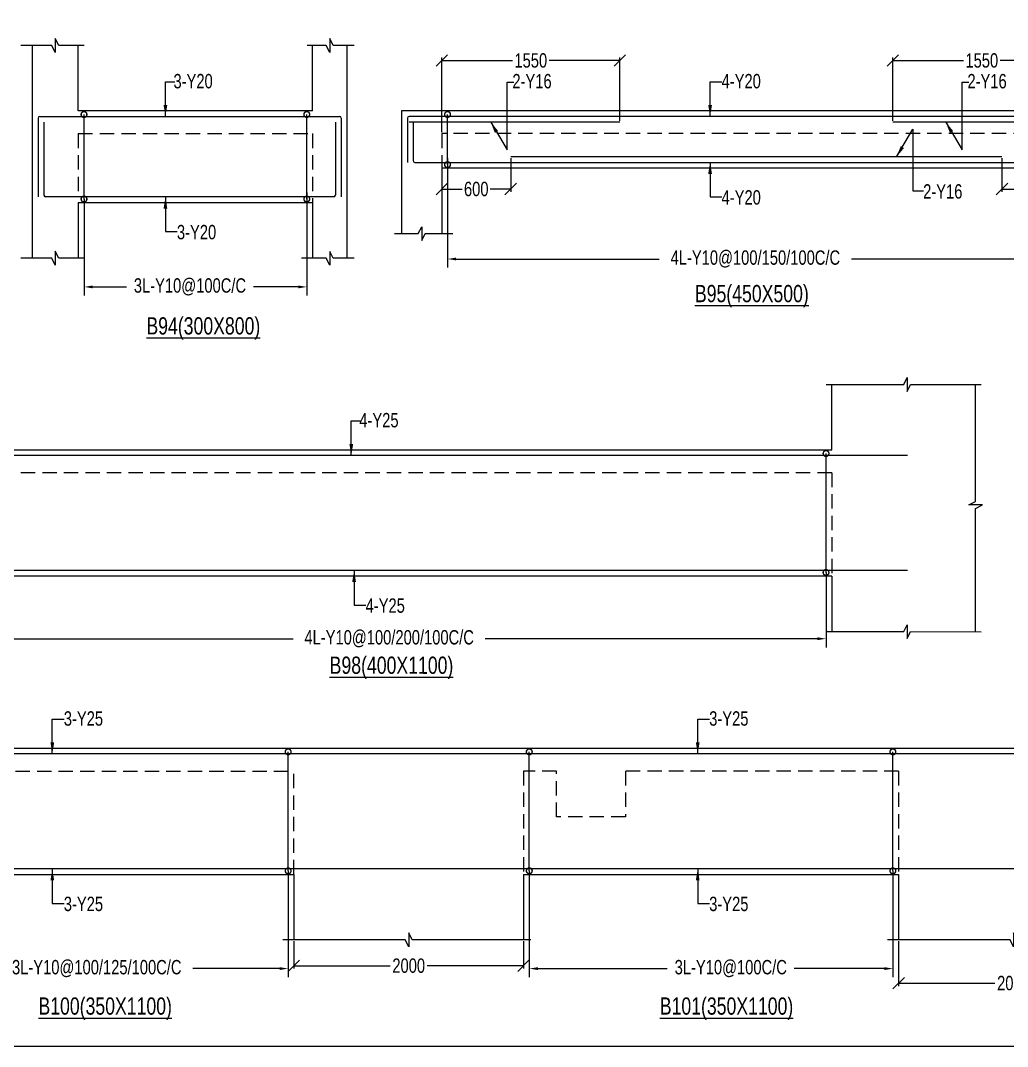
# Model space of a CAD drawing. Header units: millimetres. Extents: x 0 to 31744305, y -21599035 to 0.
# Drawn here: x 31653808 to 31662404, y -21188464 to -21179529 of the extents above; entities that cross this region are included whole.
import ezdxf

# ---------------------------------------------------------------- set-up
doc = ezdxf.new("R2010")
doc.units = ezdxf.units.MM
doc.header["$LTSCALE"] = 1000
doc.header["$MEASUREMENT"] = 0
doc.header["$PDMODE"] = 3
for name, pattern in [('CONTINOUS', [0]), ('CONTINU', [0]), ('HIDDEN', [0.375, 0.25, -0.125])]:
    doc.linetypes.add(name, pattern=pattern)
for name, color, linetype in [('-S-ARROW', 253, 'Continuous'), ('-S-MISC', 8, 'Continuous'), ('-S-STIRUP', 11, 'Continuous'), ('-STR-BEAM', 7, 'CONTINU'), ('-STR-COLUMN', 5, 'HIDDEN'), ('-STR-REINF', 3, 'Continuous'), ('-STR-RF-DIM', 8, 'CONTINOUS'), ('-STR-TEXT', 6, 'Continuous'), ('S-DIM', 7, 'Continuous'), ('SEC TEXT', 9, 'Continuous'), ('SLAB LINE', 254, 'HIDDEN')]:
    doc.layers.add(name, color=color, linetype=linetype)
doc.styles.add('BEAM-LS', font='romans.shx', dxfattribs={"width": 0.8})
doc.styles.add('SOBHA', font='swisscl.ttf')
doc.styles.add('sobha.sed', font='swisscl.ttf')
doc.dimstyles.new('S-50', dxfattribs={"dimscale": 50, "dimtxt": 2.5, "dimasz": 2, "dimexe": 0.5, "dimexo": 0.25, "dimgap": 0.25, "dimtad": 0, "dimdec": 0, "dimrnd": 0.0005, "dimzin": 0, "dimdsep": 46, "dimtxsty": 'sobha.sed', "dimblk": 'OBLIQUE', "dimcen": 0.09, "dimclrd": 8, "dimclre": 8, "dimclrt": 6, "dimadec": 0, "dimazin": 0, "dimtfac": 1, "dimtdec": 0, "dimtofl": 0, "dimtmove": 2, "dimatfit": 3, "dimfxl": 0.18, "dimtolj": 1, "dimtzin": 0, "dimlwd": -1, "dimlwe": -1, "dimarcsym": 0})
doc.dimstyles.new('S-DIM50', dxfattribs={"dimscale": 50, "dimtxt": 2.5, "dimasz": 1.5, "dimexe": 1.5, "dimexo": 1, "dimgap": 0.5, "dimtad": 0, "dimdec": 0, "dimzin": 0, "dimdsep": 46, "dimtxsty": 'SOBHA', "dimcen": 0.09, "dimclrd": 256, "dimclre": 256, "dimclrt": 6, "dimadec": 5, "dimazin": 0, "dimtfac": 1, "dimtdec": 0, "dimtofl": 0, "dimtmove": 0, "dimatfit": 3, "dimfxl": 0.18, "dimtolj": 1, "dimtzin": 0, "dimlwd": -1, "dimlwe": -1, "dimarcsym": 0})
doc.dimstyles.new('STIRUP', dxfattribs={"dimscale": 50, "dimtxt": 2.5, "dimasz": 2.2, "dimexe": 0, "dimexo": 0, "dimgap": 0.5, "dimtad": 0, "dimdec": 0, "dimzin": 0, "dimdsep": 46, "dimtxsty": 'BEAM-LS', "dimblk": 'DOTSMALL', "dimcen": 0.09, "dimclrd": 256, "dimclre": 256, "dimclrt": 256, "dimadec": 5, "dimazin": 0, "dimtfac": 1, "dimtdec": 0, "dimtofl": 0, "dimtmove": 0, "dimatfit": 3, "dimldrblk": 'DOTSMALL', "dimfxl": 0, "dimfxlon": 1, "dimtolj": 1, "dimtzin": 0, "dimlwd": -1, "dimlwe": -1, "dimarcsym": 0})

# ---------------------------------------------------------------- blocks, each defined once
blk = doc.blocks.new('*D153')
at = {"layer": '-STR-RF-DIM', "transparency": 16777216}
for p, q in [((31654361.2, -21181083.8), (31654361.2, -21181923.8)), ((31656301.5, -21181026.9), (31656301.5, -21181923.8)), ((31654436.2, -21181848.8), (31654730.6, -21181848.8)), ((31656226.5, -21181848.8), (31655837.2, -21181848.8))]:
    blk.add_line(p, q, dxfattribs=at)
for points in [[(31654436.2, -21181836.3), (31654436.2, -21181861.3), (31654361.2, -21181848.8)], [(31656226.5, -21181836.3), (31656226.5, -21181861.3), (31656301.5, -21181848.8)]]:
    blk.add_solid(points, dxfattribs=at)
at = {"layer": 'Defpoints', "color": 0, "transparency": 16777216}
for p in [(31654361.2, -21181083.8, 178586.6), (31656301.5, -21181026.9, 178586.6), (31654361.2, -21181848.8)]:
    blk.add_point(p, dxfattribs=at)
at = {"layer": '-STR-RF-DIM', "color": 6, "transparency": 16777216, "insert": (31655283.9, -21181848.8), "char_height": 125, "attachment_point": 5, "style": 'SOBHA'}
blk.add_mtext('\\A1;3L-Y10@100C/C', dxfattribs=at)
blk = doc.blocks.new('_DotSmall')
at = {"color": 0, "linetype": 'ByBlock', "const_width": 0.5}
blk.add_lwpolyline([(-0.0625, 0, 1), (0.0625, 0, 1)], format="xyb", close=True, dxfattribs=at)
blk = doc.blocks.new('*D154')
at = {"layer": '-S-STIRUP', "ltscale": 100, "transparency": 16777216}
blk.add_line((31656301.5, -21181083.8), (31656301.5, -21180347.1), dxfattribs=at)
at = {"layer": 'Defpoints', "color": 0, "linetype": 'CONTINU', "ltscale": 100, "transparency": 16777216}
for p in [(31656301.5, -21180347.1), (31656301.5, -21180347.1), (31656301.5, -21181083.8)]:
    blk.add_point(p, dxfattribs=at)
at = {"layer": '-S-STIRUP', "linetype": 'CONTINU', "ltscale": 100, "transparency": 16777216, "xscale": 100, "yscale": 100, "zscale": 100}
for p, rotation in [((31656301.5, -21180347.1), 90), ((31656301.5, -21181083.8), 270)]:
    blk.add_blockref('_DotSmall', p, dxfattribs=dict(at, rotation=rotation))
blk = doc.blocks.new('_OBLIQUE')
at = {"color": 0, "linetype": 'ByBlock'}
blk.add_line((-0.5, -0.5), (0.5, 0.5), dxfattribs=at)
blk = doc.blocks.new('*D155')
at = {"layer": '-S-STIRUP', "ltscale": 100, "transparency": 16777216}
blk.add_line((31654361.2, -21181083.8), (31654361.2, -21180347.1), dxfattribs=at)
at = {"layer": 'Defpoints', "color": 0, "linetype": 'CONTINU', "ltscale": 100, "transparency": 16777216}
for p in [(31654361.2, -21180347.1), (31654361.2, -21180347.1), (31654361.2, -21181083.8)]:
    blk.add_point(p, dxfattribs=at)
at = {"layer": '-S-STIRUP', "linetype": 'CONTINU', "ltscale": 100, "transparency": 16777216, "xscale": 100, "yscale": 100, "zscale": 100}
for p, rotation in [((31654361.2, -21180347.1), 90), ((31654361.2, -21181083.8), 270)]:
    blk.add_blockref('_DotSmall', p, dxfattribs=dict(at, rotation=rotation))
blk = doc.blocks.new('*D156')
at = {"layer": '-STR-RF-DIM', "transparency": 16777216}
for p, q in [((31657527.2, -21180726.9), (31657527.2, -21181680.7)), ((31662905.5, -21180783.8), (31662905.5, -21181680.7)), ((31657602.2, -21181605.7), (31659371.6, -21181605.7)), ((31662830.5, -21181605.7), (31661045.2, -21181605.7))]:
    blk.add_line(p, q, dxfattribs=at)
for points in [[(31657602.2, -21181593.2), (31657602.2, -21181618.2), (31657527.2, -21181605.7)], [(31662830.5, -21181593.2), (31662830.5, -21181618.2), (31662905.5, -21181605.7)]]:
    blk.add_solid(points, dxfattribs=at)
at = {"layer": 'Defpoints', "color": 0, "transparency": 16777216}
for p in [(31657527.2, -21180726.9, 178586.6), (31662905.5, -21180783.8, 178586.6), (31662905.5, -21181605.7)]:
    blk.add_point(p, dxfattribs=at)
at = {"layer": '-STR-RF-DIM', "color": 6, "transparency": 16777216, "insert": (31660208.4, -21181605.7), "char_height": 125, "attachment_point": 5, "style": 'SOBHA'}
blk.add_mtext('\\A1;4L-Y10@100/150/100C/C', dxfattribs=at)
blk = doc.blocks.new('*D157')
at = {"layer": '-S-STIRUP', "ltscale": 100, "transparency": 16777216}
blk.add_line((31657527.2, -21180783.8), (31657527.2, -21180347.1), dxfattribs=at)
at = {"layer": 'Defpoints', "color": 0, "linetype": 'CONTINU', "ltscale": 100, "transparency": 16777216}
for p in [(31657527.2, -21180347.1), (31657527.2, -21180347.1), (31657527.2, -21180783.8)]:
    blk.add_point(p, dxfattribs=at)
at = {"layer": '-S-STIRUP', "linetype": 'CONTINU', "ltscale": 100, "transparency": 16777216, "xscale": 100, "yscale": 100, "zscale": 100}
for p, rotation in [((31657527.2, -21180347.1), 90), ((31657527.2, -21180783.8), 270)]:
    blk.add_blockref('_DotSmall', p, dxfattribs=dict(at, rotation=rotation))
blk = doc.blocks.new('*D165')
at = {"layer": '-S-STIRUP', "ltscale": 100, "transparency": 16777216}
blk.add_line((31660823.9, -21184336.2), (31660823.9, -21183299.5), dxfattribs=at)
at = {"layer": 'Defpoints', "color": 0, "linetype": 'CONTINU', "ltscale": 100, "transparency": 16777216}
for p in [(31660823.9, -21183299.5), (31660823.9, -21183299.5), (31660823.9, -21184336.2, 0)]:
    blk.add_point(p, dxfattribs=at)
at = {"layer": '-S-STIRUP', "linetype": 'CONTINU', "ltscale": 100, "transparency": 16777216, "xscale": 100, "yscale": 100, "zscale": 100}
for p, rotation in [((31660823.9, -21183299.5), 90), ((31660823.9, -21184336.2), 270)]:
    blk.add_blockref('_DotSmall', p, dxfattribs=dict(at, rotation=rotation))
blk = doc.blocks.new('*D167')
at = {"layer": '-STR-RF-DIM', "transparency": 16777216}
for p, q in [((31653323.9, -21184336.2), (31653323.9, -21184987.8)), ((31660823.9, -21184336.2), (31660823.9, -21184987.8)), ((31653398.9, -21184912.8), (31656182.1, -21184912.8)), ((31660748.9, -21184912.8), (31657855.8, -21184912.8))]:
    blk.add_line(p, q, dxfattribs=at)
for points in [[(31653398.9, -21184900.3), (31653398.9, -21184925.3), (31653323.9, -21184912.8)], [(31660748.9, -21184900.3), (31660748.9, -21184925.3), (31660823.9, -21184912.8)]]:
    blk.add_solid(points, dxfattribs=at)
at = {"layer": 'Defpoints', "color": 0, "transparency": 16777216}
for p in [(31653323.9, -21184336.2, 178586.6), (31660823.9, -21184336.2, 178586.6), (31653323.9, -21184912.8)]:
    blk.add_point(p, dxfattribs=at)
at = {"layer": '-STR-RF-DIM', "color": 6, "transparency": 16777216, "insert": (31657018.9, -21184912.8), "char_height": 125, "attachment_point": 5, "style": 'SOBHA'}
blk.add_mtext('\\A1;4L-Y10@100/200/100C/C', dxfattribs=at)
blk = doc.blocks.new('*D178')
at = {"layer": '-STR-RF-DIM', "transparency": 16777216}
for p, q in [((31652315.1, -21186934.4), (31652315.1, -21187860.6)), ((31656139.2, -21186934.4), (31656139.2, -21187860.6)), ((31652390.1, -21187785.6), (31653636.2, -21187785.6)), ((31656064.2, -21187785.6), (31655308.3, -21187785.6))]:
    blk.add_line(p, q, dxfattribs=at)
for points in [[(31652390.1, -21187773.1), (31652390.1, -21187798.1), (31652315.1, -21187785.6)], [(31656064.2, -21187773.1), (31656064.2, -21187798.1), (31656139.2, -21187785.6)]]:
    blk.add_solid(points, dxfattribs=at)
at = {"layer": 'Defpoints', "color": 0, "transparency": 16777216}
for p in [(31652315.1, -21186934.4, 0), (31656139.2, -21186934.4, 0), (31652315.1, -21187785.6)]:
    blk.add_point(p, dxfattribs=at)
at = {"layer": '-STR-RF-DIM', "color": 6, "transparency": 16777216, "insert": (31654472.3, -21187785.6), "char_height": 125, "attachment_point": 5, "style": 'SOBHA'}
blk.add_mtext('\\A1;3L-Y10@100/125/100C/C', dxfattribs=at)
blk = doc.blocks.new('*D179')
at = {"layer": '-STR-RF-DIM', "transparency": 16777216}
for p, q in [((31658239.2, -21186934.4), (31658239.2, -21187860.6)), ((31661406, -21186934.4), (31661406, -21187860.6)), ((31658314.2, -21187785.6), (31659440.9, -21187785.6)), ((31661331, -21187785.6), (31660547.5, -21187785.6))]:
    blk.add_line(p, q, dxfattribs=at)
for points in [[(31658314.2, -21187773.1), (31658314.2, -21187798.1), (31658239.2, -21187785.6)], [(31661331, -21187773.1), (31661331, -21187798.1), (31661406, -21187785.6)]]:
    blk.add_solid(points, dxfattribs=at)
at = {"layer": 'Defpoints', "color": 0, "transparency": 16777216}
for p in [(31658239.2, -21186934.4, 0), (31661406, -21186934.4, 0), (31661406, -21187785.6)]:
    blk.add_point(p, dxfattribs=at)
at = {"layer": '-STR-RF-DIM', "color": 6, "transparency": 16777216, "insert": (31659994.2, -21187785.6), "char_height": 125, "attachment_point": 5, "style": 'SOBHA'}
blk.add_mtext('\\A1;3L-Y10@100C/C', dxfattribs=at)
blk = doc.blocks.new('*D173')
at = {"layer": '-S-STIRUP', "ltscale": 100, "transparency": 16777216}
blk.add_line((31656139.2, -21186934.4), (31656139.2, -21185897.7), dxfattribs=at)
at = {"layer": 'Defpoints', "color": 0, "linetype": 'CONTINU', "ltscale": 100, "transparency": 16777216}
for p in [(31656139.2, -21185897.7), (31656139.2, -21185897.7), (31656139.2, -21186934.4)]:
    blk.add_point(p, dxfattribs=at)
at = {"layer": '-S-STIRUP', "linetype": 'CONTINU', "ltscale": 100, "transparency": 16777216, "xscale": 100, "yscale": 100, "zscale": 100}
for p, rotation in [((31656139.2, -21185897.7), 90), ((31656139.2, -21186934.4), 270)]:
    blk.add_blockref('_DotSmall', p, dxfattribs=dict(at, rotation=rotation))
blk = doc.blocks.new('*D174')
at = {"layer": '-S-STIRUP', "ltscale": 100, "transparency": 16777216}
blk.add_line((31658239.2, -21186934.4), (31658239.2, -21185897.7), dxfattribs=at)
at = {"layer": 'Defpoints', "color": 0, "linetype": 'CONTINU', "ltscale": 100, "transparency": 16777216}
for p in [(31658239.2, -21185897.7), (31658239.2, -21185897.7), (31658239.2, -21186934.4)]:
    blk.add_point(p, dxfattribs=at)
at = {"layer": '-S-STIRUP', "linetype": 'CONTINU', "ltscale": 100, "transparency": 16777216, "xscale": 100, "yscale": 100, "zscale": 100}
for p, rotation in [((31658239.2, -21185897.7), 90), ((31658239.2, -21186934.4), 270)]:
    blk.add_blockref('_DotSmall', p, dxfattribs=dict(at, rotation=rotation))
blk = doc.blocks.new('*D175')
at = {"layer": '-S-STIRUP', "ltscale": 100, "transparency": 16777216}
blk.add_line((31661406, -21186934.4), (31661406, -21185897.7), dxfattribs=at)
at = {"layer": 'Defpoints', "color": 0, "linetype": 'CONTINU', "ltscale": 100, "transparency": 16777216}
for p in [(31661406, -21185897.7), (31661406, -21185897.7), (31661406, -21186934.4)]:
    blk.add_point(p, dxfattribs=at)
at = {"layer": '-S-STIRUP', "linetype": 'CONTINU', "ltscale": 100, "transparency": 16777216, "xscale": 100, "yscale": 100, "zscale": 100}
for p, rotation in [((31661406, -21185897.7), 90), ((31661406, -21186934.4), 270)]:
    blk.add_blockref('_DotSmall', p, dxfattribs=dict(at, rotation=rotation))
blk = doc.blocks.new('*D428')
at = {"color": 8, "transparency": 16777216}
for p, q in [((31661405.4, -21180401.6), (31661405.4, -21179852.1)), ((31661405.4, -21179877.1), (31662021, -21179877.1)), ((31662955.4, -21179877.1), (31662339.8, -21179877.1)), ((31662955.4, -21180301.6), (31662955.4, -21179852.1))]:
    blk.add_line(p, q, dxfattribs=at)
at = {"layer": 'Defpoints', "color": 0, "transparency": 16777216}
for p in [(31662955.4, -21179877.1), (31662955.4, -21180314.1, 0), (31661405.4, -21180414.1, 0)]:
    blk.add_point(p, dxfattribs=at)
at = {"color": 8, "transparency": 16777216, "xscale": 100, "yscale": 100, "zscale": 100, "rotation": 180}
blk.add_blockref('_OBLIQUE', (31661405.4, -21179877.1), dxfattribs=at)
at = {"color": 8, "transparency": 16777216, "xscale": 100, "yscale": 100, "zscale": 100}
blk.add_blockref('_OBLIQUE', (31662955.4, -21179877.1), dxfattribs=at)
at = {"color": 6, "transparency": 16777216, "insert": (31662180.4, -21179877.1), "char_height": 125, "attachment_point": 5, "style": 'sobha.sed'}
blk.add_mtext('\\A1;1550', dxfattribs=at)
blk = doc.blocks.new('*D429')
at = {"color": 8, "transparency": 16777216}
for p, q in [((31657477.4, -21180501.6), (31657477.4, -21179852.1)), ((31657477.4, -21179877.1), (31658093, -21179877.1)), ((31659027.4, -21179877.1), (31658411.8, -21179877.1)), ((31659027.4, -21180401.6), (31659027.4, -21179852.1))]:
    blk.add_line(p, q, dxfattribs=at)
at = {"layer": 'Defpoints', "color": 0, "transparency": 16777216}
for p in [(31657477.4, -21179877.1), (31659027.4, -21180414.1, 0), (31657477.4, -21180514.1, 0)]:
    blk.add_point(p, dxfattribs=at)
at = {"color": 8, "transparency": 16777216, "xscale": 100, "yscale": 100, "zscale": 100, "rotation": 180}
blk.add_blockref('_OBLIQUE', (31657477.4, -21179877.1), dxfattribs=at)
at = {"color": 8, "transparency": 16777216, "xscale": 100, "yscale": 100, "zscale": 100}
blk.add_blockref('_OBLIQUE', (31659027.4, -21179877.1), dxfattribs=at)
at = {"color": 6, "transparency": 16777216, "insert": (31658252.4, -21179877.1), "char_height": 125, "attachment_point": 5, "style": 'sobha.sed'}
blk.add_mtext('\\A1;1550', dxfattribs=at)
blk = doc.blocks.new('*D705')
at = {"color": 8, "transparency": 16777216}
for p, q in [((31658077.3, -21180726.6), (31658077.3, -21181021.7)), ((31657477.4, -21180826.6), (31657477.4, -21181021.7)), ((31657477.4, -21180996.7), (31657655.4, -21180996.7)), ((31658077.3, -21180996.7), (31657899.3, -21180996.7))]:
    blk.add_line(p, q, dxfattribs=at)
at = {"layer": 'Defpoints', "color": 0, "transparency": 16777216}
for p in [(31658077.3, -21180714.1, 0), (31657477.4, -21180814.1, 0), (31658077.3, -21180996.7)]:
    blk.add_point(p, dxfattribs=at)
at = {"color": 8, "transparency": 16777216, "xscale": 100, "yscale": 100, "zscale": 100, "rotation": 180}
blk.add_blockref('_OBLIQUE', (31657477.4, -21180996.7), dxfattribs=at)
at = {"color": 8, "transparency": 16777216, "xscale": 100, "yscale": 100, "zscale": 100}
blk.add_blockref('_OBLIQUE', (31658077.3, -21180996.7), dxfattribs=at)
at = {"color": 6, "transparency": 16777216, "insert": (31657777.4, -21180996.7), "char_height": 125, "attachment_point": 5, "style": 'sobha.sed'}
blk.add_mtext('\\A1;600', dxfattribs=at)
blk = doc.blocks.new('*D706')
at = {"color": 8, "transparency": 16777216}
for p, q in [((31662355.9, -21180726.6), (31662355.9, -21181021.7)), ((31662955.4, -21180826.6), (31662955.4, -21181021.7)), ((31662355.9, -21180996.7), (31662533.7, -21180996.7)), ((31662955.4, -21180996.7), (31662777.6, -21180996.7))]:
    blk.add_line(p, q, dxfattribs=at)
at = {"layer": 'Defpoints', "color": 0, "transparency": 16777216}
for p in [(31662355.9, -21180714.1, 0), (31662955.4, -21180814.1, 0), (31662355.9, -21180996.7)]:
    blk.add_point(p, dxfattribs=at)
at = {"color": 8, "transparency": 16777216, "xscale": 100, "yscale": 100, "zscale": 100, "rotation": 180}
blk.add_blockref('_OBLIQUE', (31662355.9, -21180996.7), dxfattribs=at)
at = {"color": 8, "transparency": 16777216, "xscale": 100, "yscale": 100, "zscale": 100}
blk.add_blockref('_OBLIQUE', (31662955.4, -21180996.7), dxfattribs=at)
at = {"color": 6, "transparency": 16777216, "insert": (31662655.6, -21180996.7), "char_height": 125, "attachment_point": 5, "style": 'sobha.sed'}
blk.add_mtext('\\A1;600', dxfattribs=at)
blk = doc.blocks.new('*D1061')
at = {"layer": 'Defpoints', "color": 0, "transparency": 16777216}
for p in [(31656189.2, -21187535.6, 0), (31658189.2, -21187535.6, 0), (31658189.2, -21187760.6)]:
    blk.add_point(p, dxfattribs=at)
at = {"layer": 'S-DIM', "color": 8, "transparency": 16777216}
for p, q in [((31656189.2, -21187548.1), (31656189.2, -21187785.7)), ((31658189.2, -21187548.1), (31658189.2, -21187785.6)), ((31656189.2, -21187760.7), (31657028.4, -21187760.7)), ((31658189.2, -21187760.6), (31657350, -21187760.7))]:
    blk.add_line(p, q, dxfattribs=at)
at = {"layer": 'S-DIM', "color": 8, "transparency": 16777216, "xscale": 100, "yscale": 100, "zscale": 100}
for p, rotation in [((31656189.2, -21187760.7), 180.0007339044666), ((31658189.2, -21187760.6), 0.0007339044666093)]:
    blk.add_blockref('_OBLIQUE', p, dxfattribs=dict(at, rotation=rotation))
at = {"layer": 'S-DIM', "color": 6, "transparency": 16777216, "insert": (31657189.2, -21187760.7), "char_height": 125, "attachment_point": 5, "rotation": 0.00073, "style": 'sobha.sed'}
blk.add_mtext('\\A1;2000', dxfattribs=at)
blk = doc.blocks.new('*D1062')
at = {"layer": 'Defpoints', "color": 0, "transparency": 16777216}
for p in [(31661456, -21187535.6, 0), (31663456, -21187535.6, 0), (31663456, -21187912.4)]:
    blk.add_point(p, dxfattribs=at)
at = {"layer": 'S-DIM', "color": 8, "transparency": 16777216}
for p, q in [((31661456, -21187548.1), (31661456, -21187937.5)), ((31663456, -21187548.1), (31663456, -21187937.4)), ((31661456, -21187912.5), (31662295.2, -21187912.5)), ((31663456, -21187912.4), (31662616.8, -21187912.5))]:
    blk.add_line(p, q, dxfattribs=at)
at = {"layer": 'S-DIM', "color": 8, "transparency": 16777216, "xscale": 100, "yscale": 100, "zscale": 100}
for p, rotation in [((31661456, -21187912.5), 180.0007339044666), ((31663456, -21187912.4), 0.0007339044666093)]:
    blk.add_blockref('_OBLIQUE', p, dxfattribs=dict(at, rotation=rotation))
at = {"layer": 'S-DIM', "color": 6, "transparency": 16777216, "insert": (31662456, -21187912.5), "char_height": 125, "attachment_point": 5, "rotation": 0.00073, "style": 'sobha.sed'}
blk.add_mtext('\\A1;2000', dxfattribs=at)

msp = doc.modelspace()

# ---------------------------------------------------------------- linework, layer by layer
at = {"layer": '-S-MISC', "linetype": 'ByBlock', "ltscale": 1000, "elevation": 0}
for points in [[(31654361.2, -21179745.9), (31654141.2, -21179745.5), (31654111.3, -21179685.9), (31654111.3, -21179806), (31654081.5, -21179745.5), (31653811.4, -21179745.9)], [(31656714, -21179745.9), (31656531.3, -21179745.9), (31656501.4, -21179686.3), (31656501.4, -21179806.5), (31656471.5, -21179745.9), (31656305.5, -21179745.9)], [(31657064.8, -21181385), (31657272.5, -21181385), (31657302.4, -21181325.4), (31657302.4, -21181445.5), (31657332.2, -21181385), (31657573.2, -21181385)], [(31654361.2, -21181598.7), (31654141.2, -21181598.3), (31654111.3, -21181538.6), (31654111.3, -21181658.8), (31654081.5, -21181598.3), (31653811.4, -21181598.7)], [(31656714, -21181598.7), (31656531.3, -21181598.7), (31656501.4, -21181539.1), (31656501.4, -21181659.2), (31656471.6, -21181598.7), (31656255.5, -21181598.7)], [(31660823.9, -21182698.3), (31661500.4, -21182698.3), (31661530.3, -21182638.7), (31661530.3, -21182758.8), (31661560.1, -21182698.3), (31662176.3, -21182698.6)], [(31662126.3, -21184851.1), (31662127, -21183777.2), (31662186.7, -21183747.4), (31662066.5, -21183747.4), (31662127, -21183717.5), (31662126.5, -21182698.3)], [(31660825.4, -21184851.1), (31661500.4, -21184851.1), (31661530.3, -21184791.4), (31661530.3, -21184911.6), (31661560.1, -21184851.1), (31662176.3, -21184851.3)], [(31658251.8, -21187535.6), (31657219.1, -21187535.2), (31657189.2, -21187475.5), (31657189.2, -21187595.7), (31657159.3, -21187535.2), (31656093.3, -21187535.6)], [(31663518.5, -21187535.6), (31662485.8, -21187535.2), (31662456, -21187475.5), (31662456, -21187595.7), (31662426.1, -21187535.2), (31661360.1, -21187535.6)]]:
    msp.add_lwpolyline(points, dxfattribs=at)
at = {"layer": '-STR-BEAM'}
for p, q in [((31656351.4, -21180314.1, 0), (31654311.4, -21180314.1, 0)), ((31662955.4, -21180314.1, 0), (31657127.3, -21180314.1, 0)), ((31662955.4, -21180814.1, 0), (31657477.4, -21180814.1, 0)), ((31653273.9, -21183266.5, 0), (31660873.9, -21183266.5, 0)), ((31644537.9, -21185864.7, 0), (31671396.9, -21185864.7, 0)), ((31652265.1, -21186964.7, 0), (31656189.2, -21186964.7, 0)), ((31658189.2, -21186964.7, 0), (31661456, -21186964.7, 0))]:
    msp.add_line(p, q, dxfattribs=at)
at = {"layer": '-STR-BEAM', "elevation": 0}
msp.add_lwpolyline([(31679606.4, -21188463.8), (31644306.4, -21188463.8), (31644306.4, -21159763.8), (31679606.4, -21159763.8)], close=True, dxfattribs=at)
for points in [[(31654311.2, -21181114.1), (31656351.4, -21181114.1)], [(31660873.9, -21184366.5), (31653273.9, -21184366.5)]]:
    msp.add_lwpolyline(points, dxfattribs=at)
at = {"layer": '-STR-COLUMN', "linetype": 'Continuous', "ltscale": 10}
for p, q in [((31653911.4, -21181598.7, 0), (31653911.4, -21179745.9, 0)), ((31654311.4, -21180314.1, 0), (31654311.4, -21179745.9, 0)), ((31656351.4, -21180314.1, 0), (31656351.4, -21179745.9, 0)), ((31656651.4, -21179745.9, 0), (31656651.4, -21181598.7, 0)), ((31657127.3, -21180314.1, 0), (31657127.3, -21181385, 0)), ((31657477.4, -21180814.1, 0), (31657477.4, -21181385, 0)), ((31654311.2, -21181114.1, 0), (31654311.2, -21181598.7, 0)), ((31656351.4, -21181114.1, 0), (31656351.4, -21181598.7, 0)), ((31660873.9, -21183266.5, 0), (31660873.9, -21182698.3, 0)), ((31660873.9, -21184366.5, 0), (31660873.9, -21184851.1, 0)), ((31656189.2, -21186964.7, 0), (31656189.2, -21187535.6, 0)), ((31658189.2, -21186964.7, 0), (31658189.2, -21187535.6, 0)), ((31661456, -21186964.7, 0), (31661456, -21187535.6, 0))]:
    msp.add_line(p, q, dxfattribs=at)
at = {"layer": '-STR-REINF', "ltscale": 10}
for p, q in [((31653961.3, -21180379.1, 0), (31653961.3, -21181064.8, 0)), ((31653976.3, -21180364.1, 0), (31656586.4, -21180364.1, 0)), ((31656601.4, -21180379.1, 0), (31656601.4, -21181064.8, 0)), ((31657177.3, -21180379.1, 0), (31657177.3, -21180764.8, 0)), ((31663555.4, -21180364.1, 0), (31657192.3, -21180364.1, 0)), ((31654011.3, -21180414.1, 0), (31654011.3, -21181049.1, 0)), ((31656551.4, -21180414.1, 0), (31656551.4, -21181049.1, 0)), ((31659027.4, -21180414.1, 0), (31657192.3, -21180414.1, 0)), ((31657227.3, -21180414.1, 0), (31657227.3, -21180749.1, 0)), ((31663555.4, -21180414.1, 0), (31661405.4, -21180414.1, 0)), ((31657242.3, -21180764.1, 0), (31663555.4, -21180764.1, 0)), ((31656536.4, -21181064.1, 0), (31654026.3, -21181064.1, 0)), ((31661534.2, -21183316.5, 0), (31652673.9, -21183316.5, 0)), ((31652673.9, -21184316.5, 0), (31661534.2, -21184316.5, 0)), ((31671996.9, -21185914.7, 0), (31644602.9, -21185914.7, 0)), ((31644652.9, -21186914.7, 0), (31671996.9, -21186914.7, 0))]:
    msp.add_line(p, q, dxfattribs=at)
at = {"layer": '-STR-REINF', "ltscale": 10, "elevation": 0}
msp.add_lwpolyline([(31658077.3, -21180714.1), (31662355.9, -21180714.1)], dxfattribs=at)
at = {"layer": '-STR-REINF', "ltscale": 10}
for centre, start, end in [((31653976.3, -21180379.1, 0), 90, 180), ((31656586.4, -21180379.1, 0), 0, 90), ((31657192.3, -21180379.1, 0), 90, 180), ((31657242.3, -21180749.1, 0), 180, 270), ((31654026.3, -21181049.1, 0), 180, 270), ((31656536.4, -21181049.1, 0), 270, 0)]:
    msp.add_arc(centre, 15, start, end, dxfattribs=at)
at = {"layer": 'SLAB LINE', "color": 8, "linetype": 'HIDDEN', "ltscale": 0.5}
for p, q in [((31654311.4, -21180514.1, 0), (31656351.4, -21180514.1, 0)), ((31654311.4, -21180514.1, 0), (31654311.4, -21181064.1, 0)), ((31656351.4, -21180514.1, 0), (31656351.4, -21181114.1, 0)), ((31662955.4, -21180514.1, 0), (31657477.4, -21180514.1, 0)), ((31657477.4, -21180514.1, 0), (31657477.4, -21180814.1, 0)), ((31660873.7, -21183466.5, 0), (31653273.9, -21183466.5, 0)), ((31660873.7, -21183466.5, 0), (31660873.7, -21184366.5, 0)), ((31652265.1, -21186064.7, 0), (31656189.2, -21186064.7, 0)), ((31656189.2, -21186964.7, 0), (31656189.2, -21186064.7, 0)), ((31658189.2, -21186064.7, 0), (31658189.2, -21186964.7, 0)), ((31661456, -21186064.7, 0), (31661456, -21186964.7, 0))]:
    msp.add_line(p, q, dxfattribs=at)
at = {"layer": 'SLAB LINE', "color": 8, "linetype": 'HIDDEN', "ltscale": 0.5, "elevation": 0}
msp.add_lwpolyline([(31661456, -21186064.7), (31659077.2, -21186064.7), (31659077.2, -21186464.7), (31658477.2, -21186464.7), (31658477.2, -21186064.7), (31658189.2, -21186064.7)], dxfattribs=at)

# ---------------------------------------------------------------- texts
at = {"layer": '-STR-TEXT', "color": 6, "style": 'SOBHA'}
for s, p in [('3-Y20', (31655140.4, -21180119.3, 0)), ('2-Y16', (31658092.1, -21180119.5, 0)), ('4-Y20', (31659914.1, -21180119.3, 0)), ('2-Y16', (31662055.4, -21180119.5, 0)), ('4-Y20', (31659914.1, -21181131.4, 0)), ('2-Y16', (31661669.6, -21181079.6, 0)), ('3-Y20', (31655170.5, -21181434.1, 0)), ('4-Y25', (31656759, -21183071.7, 0)), ('4-Y25', (31656813.7, -21184686.5, 0)), ('3-Y25', (31654185.2, -21185669.8, 0)), ('3-Y25', (31659806.2, -21185669.8, 0)), ('3-Y25', (31654185.2, -21187284.7, 0)), ('3-Y25', (31659806.2, -21187284.7, 0))]:
    msp.add_text(s, height=125, dxfattribs=at).set_placement(p)
at = {"layer": 'SEC TEXT', "color": 4, "linetype": 'ByBlock', "style": 'sobha.sed'}
for s, rotation, p in [('%%UB95(450X500)', 359.98928, (31659682, -21181981.7, 0)), ('%%UB94(300X800)', 0.01072, (31654904.8, -21182263.1, 0)), ('%%UB98(400X1100)', 359.98928, (31656500.7, -21185218.3, 0)), ('%%UB100(350X1100)', 359.98928, (31653964.3, -21188186.7, 0)), ('%%UB101(350X1100)', 359.98928, (31659375.8, -21188186.7, 0))]:
    msp.add_text(s, height=150, rotation=rotation, dxfattribs=at).set_placement(p)

# ---------------------------------------------------------------- dimensions: what is measured, and where the dimension line sits
at = {"layer": '-S-STIRUP', "linetype": 'CONTINU', "ltscale": 100}
for base, p1, p2, picture, middle in [((31654361.2, -21180347.1, 178586.6), (31654361.2, -21181083.8, 178586.6), (31654361.2, -21180347.1, 178586.6), '*D155', (31654361.2, -21180715.5, 178586.6)), ((31656301.5, -21180347.1, 178586.6), (31656301.5, -21181083.8, 178586.6), (31656301.5, -21180347.1, 178586.6), '*D154', (31656301.5, -21180715.5, 178586.6)), ((31657527.2, -21180347.1, 178586.6), (31657527.2, -21180783.8, 178586.6), (31657527.2, -21180347.1, 178586.6), '*D157', (31657527.2, -21180565.5, 178586.6)), ((31660823.9, -21183299.5, 178586.6), (31660823.9, -21184336.2, 178586.6), (31660823.9, -21183299.5, 178586.6), '*D165', (31660823.9, -21183817.9, 178586.6)), ((31656139.2, -21185897.7, 0), (31656139.2, -21186934.4, 0), (31656139.2, -21185897.7, 0), '*D173', (31656139.2, -21186416, 0)), ((31658239.2, -21185897.7, 0), (31658239.2, -21186934.4, 0), (31658239.2, -21185897.7, 0), '*D174', (31658239.2, -21186416, 0)), ((31661406, -21185897.7, 0), (31661406, -21186934.4, 0), (31661406, -21185897.7, 0), '*D175', (31661406, -21186416, 0))]:
    dim = msp.add_linear_dim(base=base, p1=p1, p2=p2, angle=90, text=' ', dimstyle='STIRUP', override={"dimasz": 2}, dxfattribs=at)
    dim.commit()
    dim.dimension.update_dxf_attribs({"geometry": picture, "text_midpoint": middle})
at = {"layer": '-STR-RF-DIM'}
for base, p1, p2, text, picture, middle in [((31662905.5, -21181605.7, 0), (31657527.2, -21180726.9, 178586.6), (31662905.5, -21180783.8, 178586.6), '4L-Y10@100/150/100C/C', '*D156', (31660208.4, -21181605.7, 0)), ((31661406, -21187785.6, 0), (31658239.2, -21186934.4, 0), (31661406, -21186934.4, 0), '3L-Y10@100C/C', '*D179', (31659994.2, -21187785.6, 0))]:
    dim = msp.add_linear_dim(base=base, p1=p1, p2=p2, text=text, dimstyle='S-DIM50', override={"dimscale": 1, "dimtxt": 125, "dimasz": 75, "dimexe": 75, "dimexo": 0, "dimgap": 25, "dimsah": 1, "dimcen": 4.5, "dimfxl": 75}, dxfattribs=at)
    dim.commit()
    dim.dimension.update_dxf_attribs({"geometry": picture, "text_midpoint": middle, "dimtype": 160})
for base, p1, p2, text, picture, middle in [((31654361.2, -21181848.8, 0), (31656301.5, -21181026.9, 178586.6), (31654361.2, -21181083.8, 178586.6), '3L-Y10@100C/C', '*D153', (31655283.9, -21181848.8, 0)), ((31653323.9, -21184912.8, 0), (31660823.9, -21184336.2, 178586.6), (31653323.9, -21184336.2, 178586.6), '4L-Y10@100/200/100C/C', '*D167', (31657018.9, -21184912.8, 0)), ((31652315.1, -21187785.6, 0), (31656139.2, -21186934.4, 0), (31652315.1, -21186934.4, 0), '3L-Y10@100/125/100C/C', '*D178', (31654472.3, -21187785.6, 0))]:
    dim = msp.add_linear_dim(base=base, p1=p1, p2=p2, angle=180, text=text, dimstyle='S-DIM50', override={"dimscale": 1, "dimtxt": 125, "dimasz": 75, "dimexe": 75, "dimexo": 0, "dimgap": 25, "dimsah": 1, "dimcen": 4.5, "dimfxl": 75}, dxfattribs=at)
    dim.commit()
    dim.dimension.update_dxf_attribs({"geometry": picture, "text_midpoint": middle, "dimtype": 160})
at = {"color": 1}
for base, p1, p2, picture, middle in [((31657477.4, -21179877.1, 0), (31659027.4, -21180414.1, 0), (31657477.4, -21180514.1, 0), '*D429', (31658252.4, -21179877.1, 0)), ((31662355.8595, -21180996.6713, 0), (31662955.389, -21180814.1349, 0), (31662355.8595, -21180714.1349, 0), '*D706', (31662655.6242, -21180996.6713, 0))]:
    dim = msp.add_linear_dim(base=base, p1=p1, p2=p2, angle=180, dimstyle='S-50', override={"dimclrd": 8}, dxfattribs=at)
    dim.commit()
    dim.dimension.update_dxf_attribs({"geometry": picture, "text_midpoint": middle})
for base, p1, p2, picture, middle in [((31662955.4, -21179877.1, 0), (31661405.4, -21180414.1, 0), (31662955.4, -21180314.1, 0), '*D428', (31662180.4, -21179877.1, 0)), ((31658077.3, -21180996.7, 0), (31657477.4, -21180814.1, 0), (31658077.3, -21180714.1, 0), '*D705', (31657777.4, -21180996.7, 0))]:
    dim = msp.add_linear_dim(base=base, p1=p1, p2=p2, dimstyle='S-50', override={"dimclrd": 8}, dxfattribs=at)
    dim.commit()
    dim.dimension.update_dxf_attribs({"geometry": picture, "text_midpoint": middle})
at = {"layer": 'S-DIM', "color": 1}
for p1, p2, distance, picture, middle in [((31656189.2, -21187535.6, 0), (31658189.2, -21187535.6, 0), -225.1, '*D1061', (31657189.2, -21187760.7)), ((31661456, -21187535.6, 0), (31663456, -21187535.6, 0), -376.9, '*D1062', (31662456, -21187912.5))]:
    dim = msp.add_aligned_dim(p1=p1, p2=p2, distance=distance, dimstyle='S-50', dxfattribs=at)
    dim.commit()
    dim.dimension.update_dxf_attribs({"geometry": picture, "text_midpoint": middle})

# ---------------------------------------------------------------- leaders
at = {"layer": '-S-ARROW'}
for points, override in [([(31655070.5, -21180364.1, 0), (31655070.5, -21180064.1, 0), (31655152.8, -21180064.1, 0)], {"dimasz": 2, "dimgap": 0.1, "dimtad": 0}), ([(31657903.3, -21180413.6, 0), (31658045.5, -21180655.8, 0), (31658045.5, -21180064.3, 0), (31658104.9, -21180064.3, 0)], {"dimgap": 0.1}), ([(31659814.1, -21180364.1, 0), (31659814.1, -21180064.1, 0), (31659917.5, -21180064.1, 0)], {"dimasz": 2, "dimgap": 0.1, "dimtad": 0}), ([(31661866.5, -21180413.6, 0), (31662008.8, -21180655.8, 0), (31662008.8, -21180064.3, 0), (31662068.2, -21180064.3, 0)], {"dimgap": 0.1}), ([(31661437.8, -21180717.1, 0), (31661580, -21180474.9, 0), (31661580, -21181011.7, 0), (31661672.9, -21181011.7, 0)], {"dimgap": 0.1}), ([(31659814.1, -21180764.1, 0), (31659814.1, -21181064.1, 0), (31659917.5, -21181064.1, 0)], {"dimasz": 2, "dimgap": 0.1, "dimtad": 0}), ([(31655070.5, -21181066.8, 0), (31655070.5, -21181366.8, 0), (31655173.9, -21181366.8, 0)], {"dimasz": 2, "dimgap": 0.1, "dimtad": 0}), ([(31656689.1, -21183316.5, 0), (31656689.1, -21183016.5, 0), (31656771.5, -21183016.5, 0)], {"dimasz": 2, "dimgap": 0.1, "dimtad": 0}), ([(31656713.6, -21184319.2, 0), (31656713.6, -21184619.2, 0), (31656817.1, -21184619.2, 0)], {"dimasz": 2, "dimgap": 0.1, "dimtad": 0}), ([(31654085.1, -21185914.7, 0), (31654085.1, -21185614.7, 0), (31654188.5, -21185614.7, 0)], {"dimasz": 2, "dimgap": 0.1, "dimtad": 0}), ([(31659706.1, -21185914.7, 0), (31659706.1, -21185614.7, 0), (31659809.5, -21185614.7, 0)], {"dimasz": 2, "dimgap": 0.1, "dimtad": 0}), ([(31654085.1, -21186917.4, 0), (31654085.1, -21187217.4, 0), (31654188.5, -21187217.4, 0)], {"dimasz": 2, "dimgap": 0.1, "dimtad": 0}), ([(31659706.1, -21186917.4, 0), (31659706.1, -21187217.4, 0), (31659809.5, -21187217.4, 0)], {"dimasz": 2, "dimgap": 0.1, "dimtad": 0})]:
    msp.add_leader(points, dimstyle='S-50', override=override, dxfattribs=at)

doc.saveas('drawing.dxf')
